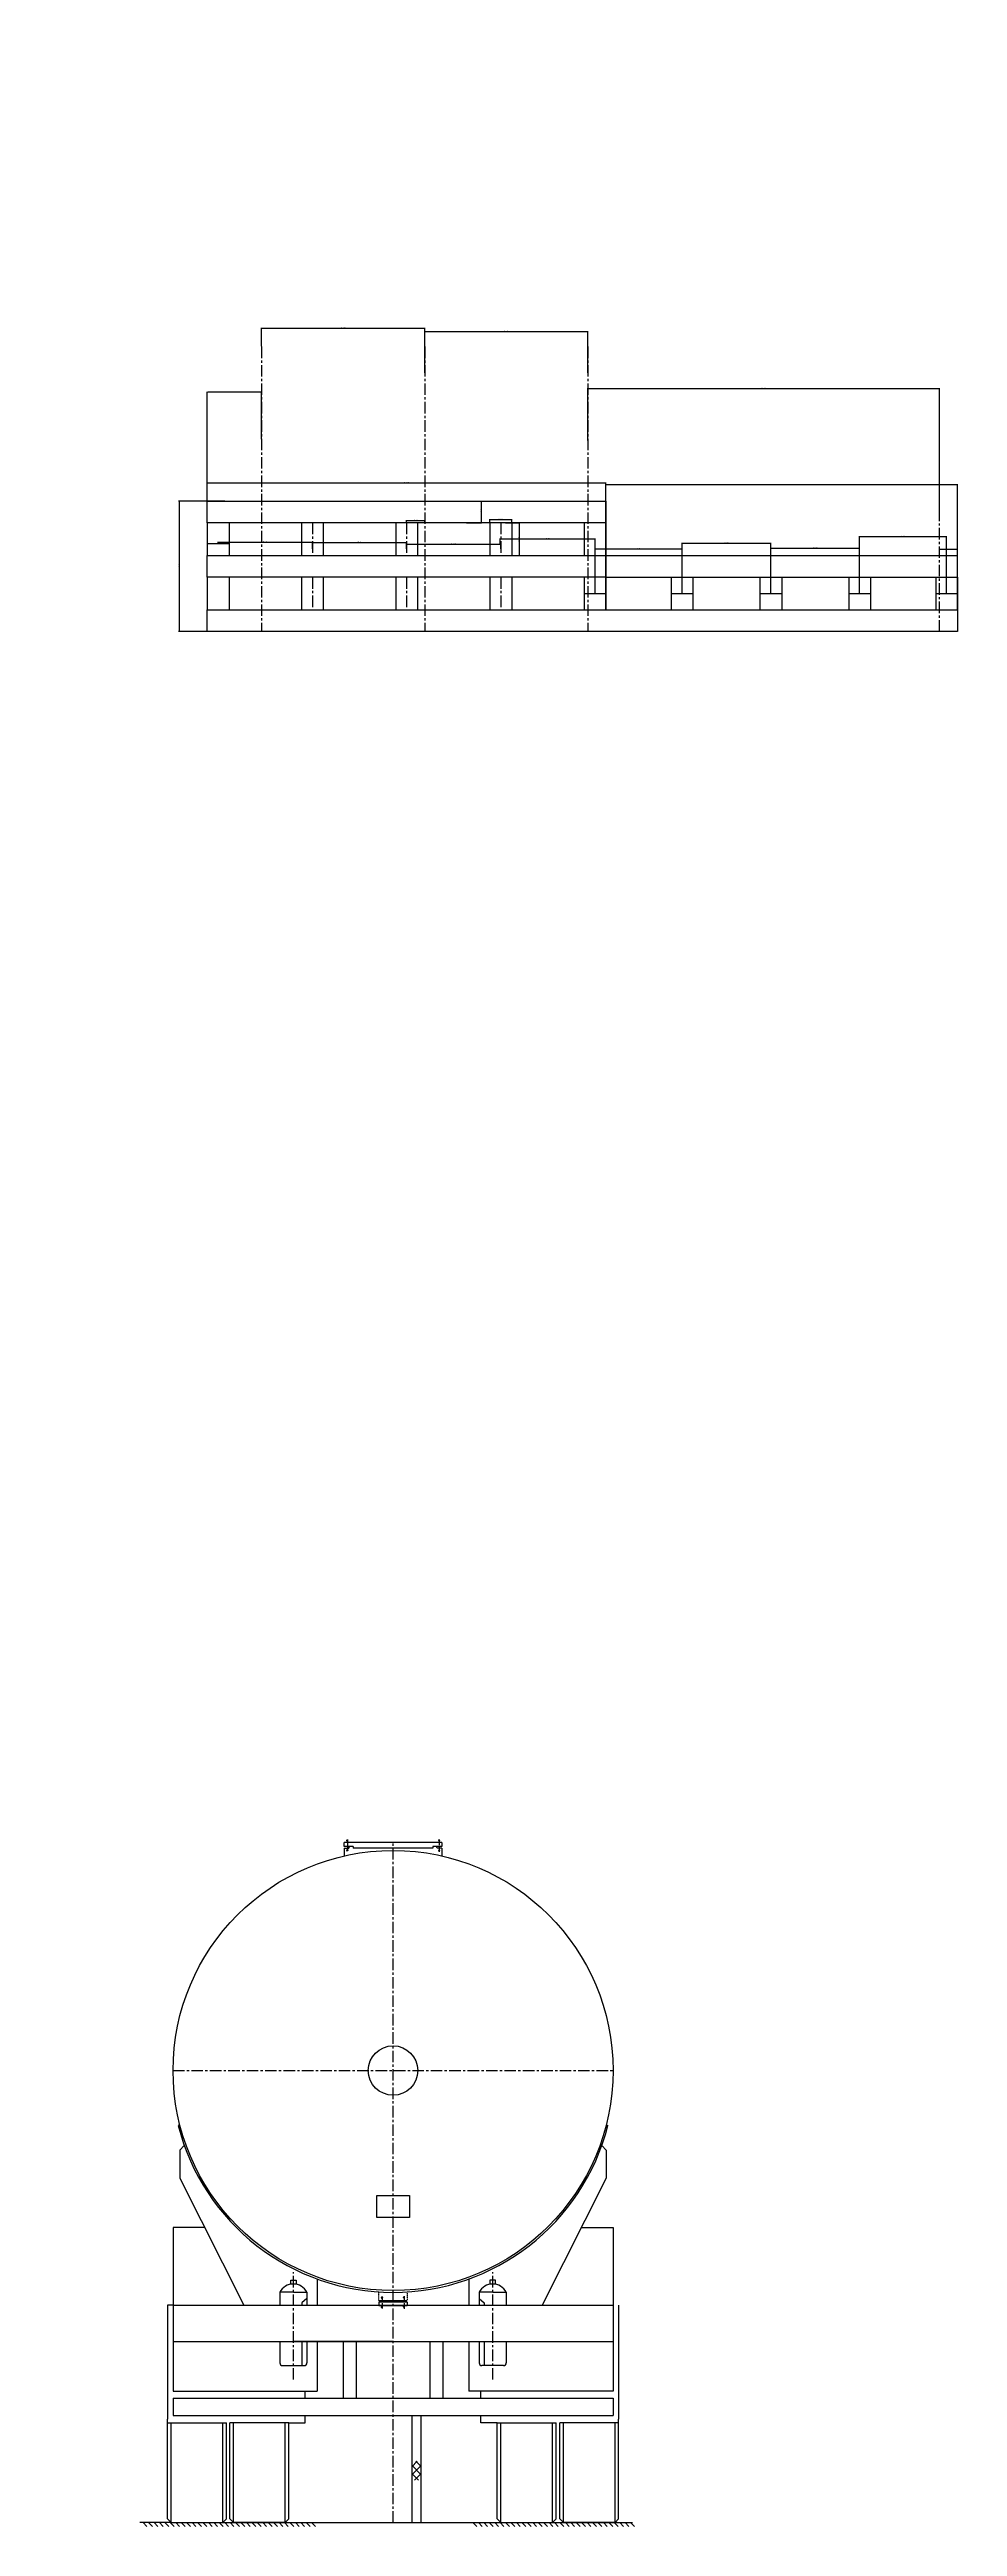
# Model space of a CAD drawing. Extents: x -95531 to 19990, y -17330 to 843.
# Drawn here: x -37026 to -32015, y -13220 to 444 of the extents above; entities that cross this region are included whole.
import ezdxf

# ---------------------------------------------------------------- set-up
doc = ezdxf.new("R2010")
doc.units = 0
doc.linetypes.add('CENTERX2', pattern=[101.6, 63.5, -12.7, 12.7, -12.7])
doc.linetypes.add('HIDDEN2', pattern=[0.1875, 0.125, -0.0625])
doc.layers.get('0').update_dxf_attribs({"linetype": 'CONTINUOUS'})
doc.layers.get('DEFPOINTS').update_dxf_attribs({"linetype": 'CONTINUOUS'})
for name, color, linetype in [('1', 5, 'CONTINUOUS'), ('5', 6, 'HIDDEN2'), ('LAYER1', 1, 'CONTINUOUS'), ('LAYER2', 2, 'CONTINUOUS'), ('LAYER3', 5, 'CONTINUOUS'), ('LAYER6', 7, 'CENTERX2')]:
    doc.layers.add(name, color=color, linetype=linetype)
doc.styles.get("Standard").update_dxf_attribs({"font": 'SimSun.ttf', "height": 4})
doc.dimstyles.new('STANDARD$0', dxfattribs={"dimtxt": 5, "dimasz": 3, "dimexe": 2, "dimexo": 2, "dimgap": 0.5, "dimtad": 1, "dimdec": 4, "dimzin": 0, "dimdsep": 46, "dimtxsty": 'Standard', "dimcen": 2, "dimadec": 0, "dimazin": 0, "dimtfac": 1, "dimtdec": 4, "dimtofl": 0, "dimtmove": 0, "dimatfit": 3, "dimfxl": 1, "dimtolj": 1, "dimtzin": 0, "dimarcsym": 0})

# ---------------------------------------------------------------- blocks, each defined once
blk = doc.blocks.new('*D532')
at = {"color": 0, "linetype": 'ByBlock'}
for p, q in [((-35855, -1193), (-35855, -1091)), ((-34955, -1193), (-34955, -1091)), ((-35852, -1093), (-34958, -1093))]:
    blk.add_line(p, q, dxfattribs=at)
for points in [[(-35852, -1093), (-35852, -1094), (-35855, -1093)], [(-34958, -1093), (-34958, -1094), (-34955, -1093)]]:
    blk.add_solid(points, dxfattribs=at)
at = {"layer": 'DEFPOINTS', "color": 0, "linetype": 'ByBlock'}
for p in [(-35855, -1195), (-34955, -1093), (-34955, -1195)]:
    blk.add_point(p, dxfattribs=at)
at = {"color": 0, "linetype": 'ByBlock', "insert": (-35405, -1091), "char_height": 4, "attachment_point": 5}
blk.add_mtext('\\A1;900.0000', dxfattribs=at)
blk = doc.blocks.new('*D533')
at = {"color": 0, "linetype": 'ByBlock'}
for p, q in [((-34955, -1340), (-34955, -1109)), ((-34952, -1111), (-34058, -1111)), ((-34055, -1340), (-34055, -1109))]:
    blk.add_line(p, q, dxfattribs=at)
for points in [[(-34952, -1110), (-34952, -1111), (-34955, -1111)], [(-34058, -1110), (-34058, -1111), (-34055, -1111)]]:
    blk.add_solid(points, dxfattribs=at)
at = {"layer": 'DEFPOINTS', "color": 0, "linetype": 'ByBlock'}
for p in [(-34055, -1111), (-34955, -1342), (-34055, -1342)]:
    blk.add_point(p, dxfattribs=at)
at = {"color": 0, "linetype": 'ByBlock', "insert": (-34505, -1108), "char_height": 4, "attachment_point": 5}
blk.add_mtext('\\A1;900.0000', dxfattribs=at)
blk = doc.blocks.new('*D534')
at = {"color": 0, "linetype": 'ByBlock'}
for p, q in [((-34015, -2555), (-34015, -2308)), ((-34012, -2310), (-33538, -2310)), ((-33535, -2555), (-33535, -2308))]:
    blk.add_line(p, q, dxfattribs=at)
for points in [[(-34012, -2310), (-34012, -2311), (-34015, -2310)], [(-33538, -2310), (-33538, -2311), (-33535, -2310)]]:
    blk.add_solid(points, dxfattribs=at)
at = {"layer": 'DEFPOINTS', "color": 0, "linetype": 'ByBlock'}
for p in [(-33535, -2310), (-34015, -2557), (-33535, -2557)]:
    blk.add_point(p, dxfattribs=at)
at = {"color": 0, "linetype": 'ByBlock', "insert": (-33775, -2308), "char_height": 4, "attachment_point": 5}
blk.add_mtext('\\A1;480.0000', dxfattribs=at)
blk = doc.blocks.new('*D535')
at = {"color": 0, "linetype": 'ByBlock'}
for p, q in [((-33535, -2555), (-33535, -2277)), ((-33532, -2279), (-33048, -2279)), ((-33045, -2555), (-33045, -2277))]:
    blk.add_line(p, q, dxfattribs=at)
for points in [[(-33532, -2279), (-33532, -2280), (-33535, -2279)], [(-33048, -2279), (-33048, -2280), (-33045, -2279)]]:
    blk.add_solid(points, dxfattribs=at)
at = {"layer": 'DEFPOINTS', "color": 0, "linetype": 'ByBlock'}
for p in [(-33045, -2279), (-33535, -2557), (-33045, -2557)]:
    blk.add_point(p, dxfattribs=at)
at = {"color": 0, "linetype": 'ByBlock', "insert": (-33290, -2277), "char_height": 4, "attachment_point": 5}
blk.add_mtext('\\A1;490.0000', dxfattribs=at)
blk = doc.blocks.new('*D536')
at = {"color": 0, "linetype": 'ByBlock'}
for p, q in [((-33045, -2553), (-33045, -2304)), ((-33042, -2306), (-32558, -2306)), ((-32555, -2555), (-32555, -2304))]:
    blk.add_line(p, q, dxfattribs=at)
for points in [[(-33042, -2305), (-33042, -2306), (-33045, -2306)], [(-32558, -2305), (-32558, -2306), (-32555, -2306)]]:
    blk.add_solid(points, dxfattribs=at)
at = {"layer": 'DEFPOINTS', "color": 0, "linetype": 'ByBlock'}
for p in [(-32555, -2306), (-33045, -2555), (-32555, -2557)]:
    blk.add_point(p, dxfattribs=at)
at = {"color": 0, "linetype": 'ByBlock', "insert": (-32800, -2303), "char_height": 4, "attachment_point": 5}
blk.add_mtext('\\A1;490.0000', dxfattribs=at)
blk = doc.blocks.new('*D537')
at = {"color": 0, "linetype": 'ByBlock'}
for p, q in [((-32555, -2555), (-32555, -2240)), ((-32552, -2242), (-32078, -2242)), ((-32075, -2555), (-32075, -2240))]:
    blk.add_line(p, q, dxfattribs=at)
for points in [[(-32552, -2241), (-32552, -2242), (-32555, -2242)], [(-32078, -2241), (-32078, -2242), (-32075, -2242)]]:
    blk.add_solid(points, dxfattribs=at)
at = {"layer": 'DEFPOINTS', "color": 0, "linetype": 'ByBlock'}
for p in [(-32075, -2242), (-32555, -2557), (-32075, -2557)]:
    blk.add_point(p, dxfattribs=at)
at = {"color": 0, "linetype": 'ByBlock', "insert": (-32315, -2239), "char_height": 4, "attachment_point": 5}
blk.add_mtext('\\A1;480.0000', dxfattribs=at)
blk = doc.blocks.new('*D541')
at = {"color": 0, "linetype": 'ByBlock'}
for p, q in [((-36155, -2045), (-36155, -1945)), ((-36152, -1947), (-33958, -1947)), ((-33955, -2045), (-33955, -1945))]:
    blk.add_line(p, q, dxfattribs=at)
for points in [[(-36152, -1946), (-36152, -1947), (-36155, -1947)], [(-33958, -1946), (-33958, -1947), (-33955, -1947)]]:
    blk.add_solid(points, dxfattribs=at)
at = {"layer": 'DEFPOINTS', "color": 0, "linetype": 'ByBlock'}
for p in [(-36155, -2047), (-33955, -1947), (-33955, -2047)]:
    blk.add_point(p, dxfattribs=at)
at = {"color": 0, "linetype": 'ByBlock', "insert": (-35055, -1944), "char_height": 4, "attachment_point": 5}
blk.add_mtext('\\A1;2200.0000', dxfattribs=at)
blk = doc.blocks.new('*D542')
at = {"color": 0, "linetype": 'ByBlock'}
for p, q in [((-34725, -2047), (-34641, -2047)), ((-34725, -2167), (-34641, -2167)), ((-34643, -2050), (-34643, -2164))]:
    blk.add_line(p, q, dxfattribs=at)
for points in [[(-34644, -2050), (-34643, -2050), (-34643, -2047)], [(-34644, -2164), (-34643, -2164), (-34643, -2167)]]:
    blk.add_solid(points, dxfattribs=at)
at = {"layer": 'DEFPOINTS', "color": 0, "linetype": 'ByBlock'}
for p in [(-34727, -2047), (-34727, -2167), (-34643, -2167)]:
    blk.add_point(p, dxfattribs=at)
at = {"color": 0, "linetype": 'ByBlock', "insert": (-34646, -2107), "char_height": 4, "attachment_point": 5, "rotation": 90}
blk.add_mtext('\\A1;120.0000', dxfattribs=at)
blk = doc.blocks.new('*D543')
at = {"color": 0, "linetype": 'ByBlock'}
for p, q in [((-34595, -2165), (-34595, -2146)), ((-34592, -2148), (-34478, -2148)), ((-34475, -2165), (-34475, -2146))]:
    blk.add_line(p, q, dxfattribs=at)
for points in [[(-34592, -2148), (-34592, -2149), (-34595, -2148)], [(-34478, -2148), (-34478, -2149), (-34475, -2148)]]:
    blk.add_solid(points, dxfattribs=at)
at = {"layer": 'DEFPOINTS', "color": 0, "linetype": 'ByBlock'}
for p in [(-34595, -2167), (-34475, -2148), (-34475, -2167)]:
    blk.add_point(p, dxfattribs=at)
at = {"color": 0, "linetype": 'ByBlock', "insert": (-34535, -2146), "char_height": 4, "attachment_point": 5}
blk.add_mtext('\\A1;120.0000', dxfattribs=at)
blk = doc.blocks.new('*D544')
at = {"color": 0, "linetype": 'ByBlock'}
for p, q in [((-34509, -2167), (-34432, -2167)), ((-34434, -2170), (-34434, -2344)), ((-34509, -2347), (-34432, -2347))]:
    blk.add_line(p, q, dxfattribs=at)
for points in [[(-34434, -2170), (-34433, -2170), (-34434, -2167)], [(-34434, -2344), (-34433, -2344), (-34434, -2347)]]:
    blk.add_solid(points, dxfattribs=at)
at = {"layer": 'DEFPOINTS', "color": 0, "linetype": 'ByBlock'}
for p in [(-34511, -2167), (-34511, -2347), (-34434, -2347)]:
    blk.add_point(p, dxfattribs=at)
at = {"color": 0, "linetype": 'ByBlock', "insert": (-34436, -2257), "char_height": 4, "attachment_point": 5, "rotation": 90}
blk.add_mtext('\\A1;180.0000', dxfattribs=at)
blk = doc.blocks.new('*D545')
at = {"color": 0, "linetype": 'ByBlock'}
for p, q in [((-33955, -2645), (-33955, -1954)), ((-33952, -1956), (-32018, -1956)), ((-32015, -2645), (-32015, -1954))]:
    blk.add_line(p, q, dxfattribs=at)
for points in [[(-33952, -1956), (-33952, -1957), (-33955, -1956)], [(-32018, -1956), (-32018, -1957), (-32015, -1956)]]:
    blk.add_solid(points, dxfattribs=at)
at = {"layer": 'DEFPOINTS', "color": 0, "linetype": 'ByBlock'}
for p in [(-32015, -1956), (-33955, -2647), (-32015, -2647)]:
    blk.add_point(p, dxfattribs=at)
at = {"color": 0, "linetype": 'ByBlock', "insert": (-32985, -1954), "char_height": 4, "attachment_point": 5}
blk.add_mtext('\\A1;1940.0000', dxfattribs=at)
blk = doc.blocks.new('*D546')
at = {"color": 0, "linetype": 'ByBlock'}
for p, q in [((-36059, -2047), (-36313, -2047)), ((-36311, -2050), (-36311, -2764)), ((-36059, -2767), (-36313, -2767))]:
    blk.add_line(p, q, dxfattribs=at)
for points in [[(-36311, -2050), (-36310, -2050), (-36311, -2047)], [(-36311, -2764), (-36310, -2764), (-36311, -2767)]]:
    blk.add_solid(points, dxfattribs=at)
at = {"layer": 'DEFPOINTS', "color": 0, "linetype": 'ByBlock'}
for p in [(-36057, -2047), (-36311, -2767), (-36057, -2767)]:
    blk.add_point(p, dxfattribs=at)
at = {"color": 0, "linetype": 'ByBlock', "insert": (-36313, -2407), "char_height": 4, "attachment_point": 5, "rotation": 90}
blk.add_mtext('\\A1;720.0000', dxfattribs=at)
blk = doc.blocks.new('*D548')
at = {"color": 0, "linetype": 'ByBlock'}
for p, q in [((-34055, -1713), (-34055, -1424)), ((-34052, -1426), (-32118, -1426)), ((-32115, -2132), (-32115, -1424))]:
    blk.add_line(p, q, dxfattribs=at)
for points in [[(-34052, -1426), (-34052, -1427), (-34055, -1426)], [(-32118, -1426), (-32118, -1427), (-32115, -1426)]]:
    blk.add_solid(points, dxfattribs=at)
at = {"layer": 'DEFPOINTS', "color": 0, "linetype": 'ByBlock'}
for p in [(-32115, -1426), (-34055, -1715), (-32115, -2134)]:
    blk.add_point(p, dxfattribs=at)
at = {"color": 0, "linetype": 'ByBlock', "insert": (-33085, -1424), "char_height": 4, "attachment_point": 5}
blk.add_mtext('\\A1;1940.0000', dxfattribs=at)
blk = doc.blocks.new('*D549')
at = {"color": 0, "linetype": 'ByBlock'}
for p, q in [((-36155, -2165), (-36155, -1444)), ((-35858, -1446), (-36152, -1446)), ((-35855, -1706), (-35855, -1444))]:
    blk.add_line(p, q, dxfattribs=at)
for points in [[(-36152, -1445), (-36152, -1446), (-36155, -1446)], [(-35858, -1445), (-35858, -1446), (-35855, -1446)]]:
    blk.add_solid(points, dxfattribs=at)
at = {"layer": 'DEFPOINTS', "color": 0, "linetype": 'ByBlock'}
for p in [(-36155, -1446), (-35855, -1708), (-36155, -2167)]:
    blk.add_point(p, dxfattribs=at)
at = {"color": 0, "linetype": 'ByBlock', "insert": (-36005, -1443), "char_height": 4, "attachment_point": 5}
blk.add_mtext('\\A1;300.0000', dxfattribs=at)
blk = doc.blocks.new('*D550')
at = {"color": 0, "linetype": 'ByBlock'}
for p, q in [((-36095, -2278), (-36095, -2271)), ((-36092, -2273), (-35578, -2273)), ((-35575, -2278), (-35575, -2271))]:
    blk.add_line(p, q, dxfattribs=at)
for points in [[(-36092, -2272), (-36092, -2273), (-36095, -2273)], [(-35578, -2272), (-35578, -2273), (-35575, -2273)]]:
    blk.add_solid(points, dxfattribs=at)
at = {"layer": 'DEFPOINTS', "color": 0, "linetype": 'ByBlock'}
for p in [(-36095, -2280), (-35575, -2273), (-35575, -2280)]:
    blk.add_point(p, dxfattribs=at)
at = {"color": 0, "linetype": 'ByBlock', "insert": (-35835, -2270), "char_height": 4, "attachment_point": 5}
blk.add_mtext('\\A1;520.0000', dxfattribs=at)
blk = doc.blocks.new('*D551')
at = {"color": 0, "linetype": 'ByBlock'}
for p, q in [((-35055, -2165), (-35055, -2152)), ((-35052, -2154), (-34958, -2154)), ((-34955, -2165), (-34955, -2152))]:
    blk.add_line(p, q, dxfattribs=at)
for points in [[(-35052, -2154), (-35052, -2155), (-35055, -2154)], [(-34958, -2154), (-34958, -2155), (-34955, -2154)]]:
    blk.add_solid(points, dxfattribs=at)
at = {"layer": 'DEFPOINTS', "color": 0, "linetype": 'ByBlock'}
for p in [(-35055, -2167), (-34955, -2154), (-34955, -2167)]:
    blk.add_point(p, dxfattribs=at)
at = {"color": 0, "linetype": 'ByBlock', "insert": (-35005, -2152), "char_height": 4, "attachment_point": 5}
blk.add_mtext('\\A1;100.0000', dxfattribs=at)
blk = doc.blocks.new('*D561')
at = {"color": 0, "linetype": 'ByBlock'}
for p, q in [((-35575, -2310), (-35575, -2273)), ((-35572, -2275), (-35058, -2275)), ((-35055, -2310), (-35055, -2273))]:
    blk.add_line(p, q, dxfattribs=at)
for points in [[(-35572, -2274), (-35572, -2275), (-35575, -2275)], [(-35058, -2274), (-35058, -2275), (-35055, -2275)]]:
    blk.add_solid(points, dxfattribs=at)
at = {"layer": 'DEFPOINTS', "color": 0, "linetype": 'ByBlock'}
for p in [(-35575, -2312), (-35055, -2275), (-35055, -2312)]:
    blk.add_point(p, dxfattribs=at)
at = {"color": 0, "linetype": 'ByBlock', "insert": (-35315, -2272), "char_height": 4, "attachment_point": 5}
blk.add_mtext('\\A1;520.0000', dxfattribs=at)
blk = doc.blocks.new('*D562')
at = {"color": 0, "linetype": 'ByBlock'}
for p, q in [((-35055, -2310), (-35055, -2282)), ((-35052, -2284), (-34538, -2284)), ((-34535, -2310), (-34535, -2282))]:
    blk.add_line(p, q, dxfattribs=at)
for points in [[(-35052, -2283), (-35052, -2284), (-35055, -2284)], [(-34538, -2283), (-34538, -2284), (-34535, -2284)]]:
    blk.add_solid(points, dxfattribs=at)
at = {"layer": 'DEFPOINTS', "color": 0, "linetype": 'ByBlock'}
for p in [(-35055, -2312), (-34535, -2284), (-34535, -2312)]:
    blk.add_point(p, dxfattribs=at)
at = {"color": 0, "linetype": 'ByBlock', "insert": (-34795, -2281), "char_height": 4, "attachment_point": 5}
blk.add_mtext('\\A1;520.0000', dxfattribs=at)
blk = doc.blocks.new('*D563')
at = {"color": 0, "linetype": 'ByBlock'}
for p, q in [((-34538, -2282), (-34538, -2254)), ((-34535, -2256), (-34018, -2256)), ((-34015, -2555), (-34015, -2254))]:
    blk.add_line(p, q, dxfattribs=at)
for points in [[(-34535, -2255), (-34535, -2256), (-34538, -2256)], [(-34018, -2255), (-34018, -2256), (-34015, -2256)]]:
    blk.add_solid(points, dxfattribs=at)
at = {"layer": 'DEFPOINTS', "color": 0, "linetype": 'ByBlock'}
for p in [(-34538, -2284), (-34015, -2256), (-34015, -2557)]:
    blk.add_point(p, dxfattribs=at)
at = {"color": 0, "linetype": 'ByBlock', "insert": (-34276, -2253), "char_height": 4, "attachment_point": 5}
blk.add_mtext('\\A1;523.0000', dxfattribs=at)
blk = doc.blocks.new('*D564')
at = {"color": 0, "linetype": 'ByBlock'}
for p, q in [((-32115, -2345), (-32115, -2311)), ((-32112, -2313), (-32018, -2313)), ((-32015, -2345), (-32015, -2311))]:
    blk.add_line(p, q, dxfattribs=at)
for points in [[(-32112, -2313), (-32112, -2314), (-32115, -2313)], [(-32018, -2313), (-32018, -2314), (-32015, -2313)]]:
    blk.add_solid(points, dxfattribs=at)
at = {"layer": 'DEFPOINTS', "color": 0, "linetype": 'ByBlock'}
for p in [(-32015, -2313), (-32115, -2347), (-32015, -2347)]:
    blk.add_point(p, dxfattribs=at)
at = {"color": 0, "linetype": 'ByBlock', "insert": (-32065, -2311), "char_height": 4, "attachment_point": 5}
blk.add_mtext('\\A1;100.0000', dxfattribs=at)

msp = doc.modelspace()

# ---------------------------------------------------------------- hatches: boundary and pattern name
at = {"layer": 'LAYER1'}
h = msp.add_hatch(dxfattribs=at)
h.set_pattern_fill('ANSI37', color=256, scale=10, style=0)
h.paths.add_polyline_path([(-34977.14501, -12860.56435), (-35027.14501, -12860.56435), (-35027.14501, -12964.7337), (-34977.14501, -12964.7337)])
at = {"layer": 'LAYER2'}
h = msp.add_hatch(dxfattribs=at)
h.set_pattern_fill('ANSI31', color=256, scale=10, style=0)
h.set_pattern_definition([(45, (-42504.597, -8911.684), (-22.45064, 22.45064), [])])
h.paths.add_polyline_path([(-35382.02109, -9468.82692), (-35382.02109, -9446.82692), (-35399.88877, -9446.82692), (-35399.88877, -9468.82692)])

# ---------------------------------------------------------------- linework, layer by layer
at = {"layer": '1', "color": 1}
for p, q in [((-34859.88877, -9446.82692), (-35399.88877, -9446.82692)), ((-35399.88877, -9468.82692), (-35399.88877, -9446.82692)), ((-35399.88877, -9478.82692), (-35399.88877, -9521.23239)), ((-35399.88877, -9478.82692), (-35374.25613, -9478.82692)), ((-35374.25613, -9478.82692), (-35369.88877, -9468.82692)), ((-35329.88877, -9478.82692), (-35349.88877, -9478.82692)), ((-34909.88877, -9478.82692), (-35329.88877, -9478.82692)), ((-34859.88877, -9468.82692), (-34909.88877, -9468.82692)), ((-34909.88877, -9468.82692), (-34909.88877, -9478.82692)), ((-34885.52142, -9478.82692), (-34889.88877, -9468.82692)), ((-34859.88877, -9478.82692), (-34885.52142, -9478.82692)), ((-34859.88877, -9446.82692), (-34859.88877, -9468.82692)), ((-34859.88877, -9478.82692), (-34859.88877, -9521.23239)), ((-35051.56196, -11975.31593), (-35208.21559, -11975.31593)), ((-35051.30465, -11982.81593), (-35208.21559, -11982.81593)), ((-35208.16491, -11982.81593), (-35208.16491, -12002.81593)), ((-35051.30465, -12002.81593), (-35208.16491, -12002.81593)), ((-35051.30465, -11982.81593), (-35051.30465, -12002.81593))]:
    msp.add_line(p, q, dxfattribs=at)
at = {"layer": '1', "color": 2}
for p, q in [((-35378.16379, -9438.47883), (-35386.18923, -9433.37518)), ((-35378.16379, -9492.51656), (-35386.18923, -9487.41291)), ((-35385.97165, -9438.32563), (-35377.75218, -9433.54072)), ((-35385.97165, -9492.36336), (-35377.75218, -9487.57845)), ((-34871.21921, -9437.35304), (-34879.24465, -9432.2494)), ((-34871.21921, -9494.76813), (-34879.24465, -9489.66448)), ((-34879.02707, -9437.19985), (-34870.8076, -9432.41494)), ((-34879.02707, -9494.61493), (-34870.8076, -9489.83003)), ((-35187.00697, -11960.8756), (-35195.03241, -11955.77195)), ((-35187.00388, -12012.64113), (-35195.02932, -12007.53748)), ((-35194.81482, -11960.7224), (-35186.59536, -11955.93749)), ((-35194.81174, -12012.48794), (-35186.59227, -12007.70303)), ((-35065.16669, -11959.41742), (-35073.19213, -11954.31377)), ((-35065.1636, -12011.18296), (-35073.18904, -12006.07931)), ((-35072.97454, -11959.26422), (-35064.75507, -11954.47931)), ((-35072.97145, -12011.02976), (-35064.75199, -12006.24485))]:
    msp.add_line(p, q, dxfattribs=at)
at = {"layer": '5', "color": 1}
for p, q in [((-35208.21559, -11975.31593), (-35208.21559, -11926.29747)), ((-35051.56196, -11926.29747), (-35051.56196, -11975.31593))]:
    msp.add_line(p, q, dxfattribs=at)
at = {"layer": 'LAYER1'}
for p, q in [((-36154.97407, -2046.67315), (-33954.97407, -2046.67315)), ((-36154.97407, -2166.67315), (-36154.97407, -2046.67315)), ((-33954.97407, -2046.67315), (-33954.97407, -2166.67315)), ((-33954.97407, -2166.67315), (-36154.97407, -2166.67315)), ((-36154.97407, -2166.67315), (-36154.97407, -2346.67315)), ((-36034.97407, -2166.67315), (-36034.97407, -2346.67315)), ((-35634.97407, -2166.67315), (-35634.97407, -2346.67315)), ((-35514.97407, -2166.67315), (-35514.97407, -2346.67315)), ((-35114.97407, -2166.67315), (-35114.97407, -2346.67315)), ((-35114.97407, -2166.67315), (-35114.97407, -2346.67315)), ((-34994.97407, -2166.67315), (-34994.97407, -2346.67315)), ((-34994.97407, -2166.67315), (-34994.97407, -2346.67315)), ((-34594.97407, -2166.67315), (-34594.97407, -2346.67315)), ((-34474.97407, -2166.67315), (-34474.97407, -2346.67315)), ((-34074.97407, -2166.67315), (-34074.97407, -2346.67315)), ((-33954.97407, -2166.67315), (-33954.97407, -2346.67315)), ((-36154.97407, -2346.67315), (-33954.97407, -2346.67315)), ((-36154.97407, -2466.67315), (-36154.97407, -2346.67315)), ((-33954.97407, -2346.67315), (-32014.97407, -2346.67315)), ((-33954.97407, -2346.67315), (-33954.97407, -2466.67315)), ((-32014.97407, -2466.67315), (-32014.97407, -2346.67315)), ((-33954.97407, -2466.67315), (-36154.97407, -2466.67315)), ((-36154.97407, -2466.67315), (-36154.97407, -2646.67315)), ((-36034.97407, -2466.67315), (-36034.97407, -2646.67315)), ((-35634.97407, -2466.67315), (-35634.97407, -2646.67315)), ((-35514.97407, -2466.67315), (-35514.97407, -2646.67315)), ((-35114.97407, -2466.67315), (-35114.97407, -2646.67315)), ((-35114.97407, -2466.67315), (-35114.97407, -2646.67315)), ((-34994.97407, -2466.67315), (-34994.97407, -2646.67315)), ((-34994.97407, -2466.67315), (-34994.97407, -2646.67315)), ((-34594.97407, -2466.67315), (-34594.97407, -2646.67315)), ((-34474.97407, -2466.67315), (-34474.97407, -2646.67315)), ((-34074.97407, -2466.67315), (-34074.97407, -2646.67315)), ((-33954.97407, -2466.67315), (-32014.97407, -2466.67315)), ((-33954.97407, -2466.67315), (-33954.97407, -2646.67315)), ((-33594.97407, -2466.67315), (-33594.97407, -2646.67315)), ((-33474.97407, -2466.67315), (-33474.97407, -2646.67315)), ((-33104.97407, -2466.67315), (-33104.97407, -2646.67315)), ((-32984.97407, -2466.67315), (-32984.97407, -2646.67315)), ((-32614.97407, -2466.67315), (-32614.97407, -2646.67315)), ((-32494.97407, -2466.67315), (-32494.97407, -2646.67315)), ((-32134.97407, -2466.67315), (-32134.97407, -2646.67315)), ((-32014.97407, -2466.67315), (-32014.97407, -2646.67315)), ((-36154.97407, -2646.67315), (-32014.97407, -2646.67315)), ((-36154.97407, -2766.67315), (-36154.97407, -2646.67315)), ((-32014.97407, -2646.67315), (-32014.97407, -2766.67315)), ((-32014.97407, -2766.67315), (-36154.97407, -2766.67315)), ((-35349.88877, -9468.82692), (-35399.88877, -9468.82692)), ((-35349.88877, -9468.82692), (-35349.88877, -9478.82692)), ((-36306.23736, -11004.82692), (-36315.92722, -11007.29809)), ((-33953.54019, -11004.82692), (-33943.85033, -11007.29809)), ((-36281.74814, -11118.82692), (-36306.49688, -11143.57565)), ((-36306.49688, -11143.57565), (-36306.49688, -11298.82692)), ((-33978.02941, -11118.82692), (-33953.28067, -11143.57565)), ((-33953.28067, -11143.57565), (-33953.28067, -11298.82692)), ((-36306.49688, -11298.82692), (-35953.63652, -11998.82692)), ((-33953.28067, -11298.82692), (-34306.14102, -11998.82692)), ((-35219.88877, -11514.82692), (-35219.88877, -11394.82692)), ((-35219.88877, -11394.82692), (-35039.88877, -11394.82692)), ((-35039.88877, -11394.82692), (-35039.88877, -11514.82692)), ((-36343.88877, -11570.32562), (-36343.88877, -11772.88652)), ((-36169.63812, -11570.32562), (-36343.88877, -11570.32562)), ((-35039.88877, -11514.82692), (-35219.88877, -11514.82692)), ((-34090.13942, -11570.32562), (-33915.88877, -11570.32562)), ((-33915.88877, -11570.32562), (-33915.88877, -11772.88652)), ((-36343.88877, -11772.88652), (-36343.88877, -12472.88652)), ((-35694.88877, -11883.89033), (-35694.88877, -11861.11927)), ((-35694.88877, -11861.11927), (-35664.88877, -11861.11927)), ((-35664.88877, -11861.11927), (-35664.88877, -11883.89033)), ((-35548.52143, -11855.01068), (-35548.52143, -11998.82692)), ((-34711.25612, -11855.01068), (-34711.25612, -11998.82692)), ((-34594.88877, -11861.11927), (-34594.88877, -11883.89033)), ((-34564.88877, -11861.11927), (-34594.88877, -11861.11927)), ((-34564.88877, -11883.89033), (-34564.88877, -11861.11927)), ((-33915.88877, -11772.88652), (-33915.88877, -12472.88652)), ((-36374.88877, -11998.82692), (-36374.88877, -12628.82692)), ((-36343.88877, -11998.82692), (-36374.88877, -11998.82692)), ((-36343.88877, -11998.82692), (-33915.88877, -11998.82692)), ((-36343.88877, -11998.82692), (-36343.88877, -12198.82692)), ((-35754.88877, -11927.42179), (-35754.88877, -11998.82692)), ((-35729.88877, -11927.42179), (-35754.88877, -11927.42179)), ((-35679.88877, -11927.42179), (-35729.88877, -11927.42179)), ((-35679.88877, -11927.42179), (-35629.88877, -11927.42179)), ((-35604.88877, -11963.12435), (-35632.77375, -11985.55223)), ((-35632.77375, -11985.55223), (-35632.77375, -11998.82692)), ((-35629.88877, -11927.42179), (-35604.88877, -11927.42179)), ((-35604.88877, -11927.42179), (-35604.88877, -11998.82692)), ((-34654.88877, -11927.42179), (-34654.88877, -11998.82692)), ((-34629.88877, -11927.42179), (-34654.88877, -11927.42179)), ((-34654.88877, -11963.12435), (-34627.0038, -11985.55223)), ((-34579.88877, -11927.42179), (-34629.88877, -11927.42179)), ((-34627.0038, -11985.55223), (-34627.0038, -11998.82692)), ((-34579.88877, -11927.42179), (-34529.88877, -11927.42179)), ((-34529.88877, -11927.42179), (-34504.88877, -11927.42179)), ((-34504.88877, -11927.42179), (-34504.88877, -11998.82692)), ((-33915.88877, -11998.82692), (-33915.88877, -12198.82692)), ((-33884.88877, -11998.82692), (-33884.88877, -12628.82692)), ((-36343.88877, -12198.82692), (-33915.88877, -12198.82692)), ((-35754.88877, -12198.82692), (-35754.88877, -12317.49358)), ((-35129.88877, -12198.82692), (-35679.88877, -12198.82692)), ((-35632.77375, -12198.82692), (-35632.77375, -12332.49358)), ((-35604.88877, -12198.82692), (-35604.88877, -12317.49358)), ((-35548.52143, -12198.82692), (-35548.52143, -12472.88652)), ((-35404.88877, -12198.82692), (-35404.88877, -12511.77781)), ((-35332.78488, -12198.82692), (-35332.78488, -12511.77781)), ((-34926.99266, -12198.82692), (-34926.99266, -12511.77781)), ((-34854.88877, -12198.82692), (-34854.88877, -12511.77781)), ((-34711.25612, -12198.82692), (-34711.25612, -12472.88652)), ((-34654.88877, -12198.82692), (-34654.88877, -12317.49358)), ((-34627.0038, -12198.82692), (-34627.0038, -12332.49358)), ((-34504.88877, -12198.82692), (-34504.88877, -12317.49358)), ((-35739.88877, -12332.49358), (-35619.88877, -12332.49358)), ((-34519.88877, -12332.49358), (-34639.88877, -12332.49358)), ((-36343.88877, -12472.88652), (-35548.52143, -12472.88652)), ((-36343.88877, -12511.77781), (-33915.88877, -12511.77781)), ((-36343.88877, -12511.77781), (-36343.88877, -12608.82692)), ((-35614.85377, -12511.77781), (-35614.85377, -12472.88652)), ((-33915.88877, -12472.88652), (-34711.25612, -12472.88652)), ((-34644.92378, -12511.77781), (-34644.92378, -12472.88652)), ((-33915.88877, -12511.77781), (-33915.88877, -12608.82692)), ((-36374.88877, -13178.82692), (-36374.88877, -12628.82692)), ((-36374.88877, -12648.82692), (-36049.88877, -12648.82692)), ((-36354.88877, -12648.82692), (-36069.88877, -12648.82692)), ((-36354.88877, -13198.82692), (-36354.88877, -12648.82692)), ((-36343.88877, -12608.82692), (-33915.88877, -12608.82692)), ((-36069.88877, -13198.82692), (-36069.88877, -12648.82692)), ((-36049.88877, -13178.82692), (-36049.88877, -12648.82692)), ((-36029.88877, -13178.82692), (-36029.88877, -12648.82692)), ((-35704.88877, -12648.82692), (-36029.88877, -12648.82692)), ((-36009.88877, -13198.82692), (-36009.88877, -12648.82692)), ((-35724.88877, -12648.82692), (-36009.88877, -12648.82692)), ((-35724.88877, -13198.82692), (-35724.88877, -12648.82692)), ((-35704.88877, -13178.82692), (-35704.88877, -12648.82692)), ((-35704.88877, -12648.82692), (-35614.85377, -12648.82692)), ((-35614.85377, -12648.82692), (-35614.85377, -12608.82692)), ((-35027.14501, -12608.82692), (-35027.14501, -13198.82692)), ((-34977.14501, -12608.82692), (-34977.14501, -13198.82692)), ((-34644.92378, -12648.82692), (-34644.92378, -12608.82692)), ((-34554.88877, -12648.82692), (-34644.92378, -12648.82692)), ((-34554.88877, -13178.82692), (-34554.88877, -12648.82692)), ((-34554.88877, -12648.82692), (-34229.88877, -12648.82692)), ((-34534.88877, -13198.82692), (-34534.88877, -12648.82692)), ((-34534.88877, -12648.82692), (-34249.88877, -12648.82692)), ((-34249.88877, -13198.82692), (-34249.88877, -12648.82692)), ((-34229.88877, -13178.82692), (-34229.88877, -12648.82692)), ((-34209.88877, -13178.82692), (-34209.88877, -12648.82692)), ((-33884.88877, -12648.82692), (-34209.88877, -12648.82692)), ((-34189.88877, -13198.82692), (-34189.88877, -12648.82692)), ((-33904.88877, -12648.82692), (-34189.88877, -12648.82692)), ((-33904.88877, -13198.82692), (-33904.88877, -12648.82692)), ((-33884.88877, -13178.82692), (-33884.88877, -12628.82692)), ((-36354.88877, -13198.82692), (-36527.91452, -13198.82692)), ((-36509.06098, -13198.82692), (-36487.84778, -13220.04012)), ((-36479.06098, -13198.82692), (-36457.84778, -13220.04012)), ((-36449.06098, -13198.82692), (-36427.84778, -13220.04012)), ((-36419.06098, -13198.82692), (-36397.84778, -13220.04012)), ((-36389.06098, -13198.82692), (-36367.84778, -13220.04012)), ((-36354.88877, -13198.82692), (-36374.88877, -13178.82692)), ((-36359.06098, -13198.82692), (-36337.84778, -13220.04012)), ((-36354.88877, -13198.82692), (-36069.88877, -13198.82692)), ((-36329.06098, -13198.82692), (-36307.84778, -13220.04012)), ((-36299.06098, -13198.82692), (-36277.84778, -13220.04012)), ((-36269.06098, -13198.82692), (-36247.84778, -13220.04012)), ((-36239.06098, -13198.82692), (-36217.84778, -13220.04012)), ((-36209.06098, -13198.82692), (-36187.84778, -13220.04012)), ((-36179.06098, -13198.82692), (-36157.84778, -13220.04012)), ((-36149.06098, -13198.82692), (-36127.84778, -13220.04012)), ((-36119.06098, -13198.82692), (-36097.84778, -13220.04012)), ((-36089.06098, -13198.82692), (-36067.84778, -13220.04012)), ((-36069.88877, -13198.82692), (-36049.88877, -13178.82692)), ((-36069.88877, -13198.82692), (-33807.55706, -13198.82692)), ((-36059.06098, -13198.82692), (-36037.84778, -13220.04012)), ((-36009.88877, -13198.82692), (-36029.88877, -13178.82692)), ((-36029.06098, -13198.82692), (-36007.84778, -13220.04012)), ((-35724.88877, -13198.82692), (-36009.88877, -13198.82692)), ((-35999.06098, -13198.82692), (-35977.84778, -13220.04012)), ((-35969.06098, -13198.82692), (-35947.84778, -13220.04012)), ((-35939.06098, -13198.82692), (-35917.84778, -13220.04012)), ((-35909.06098, -13198.82692), (-35887.84778, -13220.04012)), ((-35879.06098, -13198.82692), (-35857.84778, -13220.04012)), ((-35849.06098, -13198.82692), (-35827.84778, -13220.04012)), ((-35819.06098, -13198.82692), (-35797.84778, -13220.04012)), ((-35789.06098, -13198.82692), (-35767.84778, -13220.04012)), ((-35759.06098, -13198.82692), (-35737.84778, -13220.04012)), ((-35729.06098, -13198.82692), (-35707.84778, -13220.04012)), ((-35724.88877, -13198.82692), (-35704.88877, -13178.82692)), ((-35699.06098, -13198.82692), (-35677.84778, -13220.04012)), ((-35669.06098, -13198.82692), (-35647.84778, -13220.04012)), ((-35639.06098, -13198.82692), (-35617.84778, -13220.04012)), ((-35609.06098, -13198.82692), (-35587.84778, -13220.04012)), ((-35579.06098, -13198.82692), (-35557.84778, -13220.04012)), ((-35027.14501, -13198.82692), (-34977.14501, -13198.82692)), ((-34689.06098, -13198.82692), (-34667.84778, -13220.04012)), ((-34659.06098, -13198.82692), (-34637.84778, -13220.04012)), ((-34629.06098, -13198.82692), (-34607.84778, -13220.04012)), ((-34599.06098, -13198.82692), (-34577.84778, -13220.04012)), ((-34569.06098, -13198.82692), (-34547.84778, -13220.04012)), ((-34534.88877, -13198.82692), (-34554.88877, -13178.82692)), ((-34539.06098, -13198.82692), (-34517.84778, -13220.04012)), ((-34534.88877, -13198.82692), (-34249.88877, -13198.82692)), ((-34534.88877, -13198.82692), (-34249.88877, -13198.82692)), ((-34509.06098, -13198.82692), (-34487.84778, -13220.04012)), ((-34479.06098, -13198.82692), (-34457.84778, -13220.04012)), ((-34449.06098, -13198.82692), (-34427.84778, -13220.04012)), ((-34419.06098, -13198.82692), (-34397.84778, -13220.04012)), ((-34389.06098, -13198.82692), (-34367.84778, -13220.04012)), ((-34359.06098, -13198.82692), (-34337.84778, -13220.04012)), ((-34329.06098, -13198.82692), (-34307.84778, -13220.04012)), ((-34299.06098, -13198.82692), (-34277.84778, -13220.04012)), ((-34269.06098, -13198.82692), (-34247.84778, -13220.04012)), ((-34249.88877, -13198.82692), (-34229.88877, -13178.82692)), ((-34239.06098, -13198.82692), (-34217.84778, -13220.04012)), ((-34189.88877, -13198.82692), (-34209.88877, -13178.82692)), ((-34209.06098, -13198.82692), (-34187.84778, -13220.04012)), ((-33904.88877, -13198.82692), (-34189.88877, -13198.82692)), ((-33904.88877, -13198.82692), (-34189.88877, -13198.82692)), ((-34179.06098, -13198.82692), (-34157.84778, -13220.04012)), ((-34149.06098, -13198.82692), (-34127.84778, -13220.04012)), ((-34119.06098, -13198.82692), (-34097.84778, -13220.04012)), ((-34089.06098, -13198.82692), (-34067.84778, -13220.04012)), ((-34059.06098, -13198.82692), (-34037.84778, -13220.04012)), ((-34029.06098, -13198.82692), (-34007.84778, -13220.04012)), ((-33999.06098, -13198.82692), (-33977.84778, -13220.04012)), ((-33969.06098, -13198.82692), (-33947.84778, -13220.04012)), ((-33939.06098, -13198.82692), (-33917.84778, -13220.04012)), ((-33909.06098, -13198.82692), (-33887.84778, -13220.04012)), ((-33904.88877, -13198.82692), (-33884.88877, -13178.82692)), ((-33879.06098, -13198.82692), (-33857.84778, -13220.04012)), ((-33849.06098, -13198.82692), (-33827.84778, -13220.04012)), ((-33819.06098, -13198.82692), (-33797.84778, -13220.04012))]:
    msp.add_line(p, q, dxfattribs=at)
for radius in [1214, 136.5]:
    msp.add_circle((-35129.88877, -10704.82692), radius, dxfattribs=at)
for centre, radius, start, end in [((-35129.88877, -10704.82692), 1224, 194.306974587, 345.693025413), ((-35679.88877, -11967.68017), 85.12189, 28.225938535, 151.774061465), ((-34579.88877, -11967.68017), 85.12189, 28.225938535, 151.774061465), ((-35739.88877, -12317.49358), 15, 180, 270), ((-35619.88877, -12317.49358), 15, 270, 0), ((-34639.88877, -12317.49358), 15, 180, 270), ((-34519.88877, -12317.49358), 15, 270, 0)]:
    msp.add_arc(centre, radius, start, end, dxfattribs=at)
at = {"layer": 'LAYER2'}
for p, q in [((-36154.97407, -2280.37582), (-36034.97407, -2280.37582)), ((-34074.97407, -2556.67315), (-33954.97407, -2556.67315)), ((-33594.97407, -2556.67315), (-33474.97407, -2556.67315)), ((-33104.97407, -2556.67315), (-32984.97407, -2556.67315)), ((-32614.97407, -2556.67315), (-32494.97407, -2556.67315)), ((-32134.97407, -2556.67315), (-32014.97407, -2556.67315))]:
    msp.add_line(p, q, dxfattribs=at)
at = {"layer": 'LAYER6'}
for p, q in [((-35854.97407, -1194.95842), (-35854.97407, -2766.67315)), ((-34954.97407, -1194.95842), (-34954.97407, -2766.67315)), ((-34054.97407, -1194.95842), (-34054.97407, -2766.67315)), ((-35574.97407, -2166.67315), (-35574.97407, -2346.67315)), ((-35054.97407, -2166.67315), (-35054.97407, -2346.67315)), ((-35054.97407, -2166.67315), (-35054.97407, -2346.67315)), ((-34534.97407, -2166.67315), (-34534.97407, -2346.67315)), ((-32114.97407, -2766.67315), (-32114.97407, -2134.27184)), ((-35574.97407, -2466.67315), (-35574.97407, -2646.67315)), ((-35054.97407, -2466.67315), (-35054.97407, -2646.67315)), ((-35054.97407, -2466.67315), (-35054.97407, -2646.67315)), ((-34534.97407, -2466.67315), (-34534.97407, -2646.67315)), ((-35129.88877, -13198.82692), (-35129.88877, -9446.82692)), ((-36343.88877, -10704.82692), (-33915.88877, -10704.82692)), ((-35679.88877, -12409.50157), (-35679.88877, -11817.27056)), ((-34579.88877, -12409.50157), (-34579.88877, -11817.27056))]:
    msp.add_line(p, q, dxfattribs=at)
at = {"layer": 'LAYER6', "ltscale": 0.5}
for p, q in [((-35382.02109, -9431.28572), (-35382.02109, -9493.75028)), ((-34875.07651, -9430.68754), (-34875.07651, -9497.91339)), ((-35190.86427, -11950.54431), (-35190.86427, -12017.21714)), ((-35069.02399, -11950.2927), (-35069.02399, -12019.48152))]:
    msp.add_line(p, q, dxfattribs=at)

# ---------------------------------------------------------------- texts
at = {"layer": 'LAYER3', "insert": (-37025.72143, 443.99668), "char_height": 4, "attachment_point": 4}
msp.add_mtext('\\A1;', dxfattribs=at)

# ---------------------------------------------------------------- dimensions: what is measured, and where the dimension line sits
at = {"layer": 'LAYER2'}
for base, p1, p2, picture, middle in [((-34954.97407, -1093.24467), (-35854.97407, -1194.95842), (-34954.97407, -1194.95842), '*D532', (-35404.97407, -1090.74467)), ((-34054.97407, -1110.59825), (-34954.97407, -1341.98113), (-34054.97407, -1341.98113), '*D533', (-34504.97407, -1108.09825)), ((-36154.97407, -1445.73399), (-35854.97407, -1707.74503), (-36154.97407, -2166.67315), '*D549', (-36004.97407, -1443.23399)), ((-32114.97407, -1426.25149), (-34054.97407, -1714.68924), (-32114.97407, -2134.27184), '*D548', (-33084.97407, -1423.75149)), ((-33954.97407, -1946.61615), (-36154.97407, -2046.67315), (-33954.97407, -2046.67315), '*D541', (-35054.97407, -1944.11615)), ((-32014.97407, -1956.13068), (-33954.97407, -2646.67315), (-32014.97407, -2646.67315), '*D545', (-32984.97407, -1953.63068)), ((-34954.97407, -2154.19559), (-35054.97407, -2166.67315), (-34954.97407, -2166.67315), '*D551', (-35004.97407, -2151.69559)), ((-34474.97407, -2148.39877), (-34594.97407, -2166.67315), (-34474.97407, -2166.67315), '*D543', (-34534.97407, -2145.89877)), ((-35574.97407, -2272.86494), (-36094.97407, -2280.37582), (-35574.97407, -2280.37582), '*D550', (-35834.97407, -2270.36494)), ((-33534.97407, -2310.34594), (-34014.97407, -2556.67315), (-33534.97407, -2556.67315), '*D534', (-33774.97407, -2307.84594)), ((-33044.97407, -2279.30995), (-33534.97407, -2556.67315), (-33044.97407, -2556.67315), '*D535', (-33289.97407, -2276.80995)), ((-32554.97407, -2305.88911), (-33044.97407, -2554.67315), (-32554.97407, -2556.67315), '*D536', (-32799.97407, -2303.38911)), ((-32074.97407, -2241.8188), (-32554.97407, -2556.67315), (-32074.97407, -2556.67315), '*D537', (-32314.97407, -2239.3188))]:
    dim = msp.add_linear_dim(base=base, p1=p1, p2=p2, dimstyle='STANDARD$0', dxfattribs=at)
    dim.commit()
    dim.dimension.update_dxf_attribs({"geometry": picture, "text_midpoint": middle})
for base, p1, p2, picture, middle in [((-36310.93125, -2766.67315), (-36057.22958, -2046.67315), (-36057.22958, -2766.67315), '*D546', (-36313.43125, -2406.67315)), ((-34643.25596, -2166.67315), (-34727.04533, -2046.67315), (-34727.04533, -2166.67315), '*D542', (-34645.75596, -2106.67315)), ((-34433.98561, -2346.67315), (-34511.00829, -2166.67315), (-34511.00829, -2346.67315), '*D544', (-34436.48561, -2256.67315))]:
    dim = msp.add_linear_dim(base=base, p1=p1, p2=p2, angle=90, dimstyle='STANDARD$0', dxfattribs=at)
    dim.commit()
    dim.dimension.update_dxf_attribs({"geometry": picture, "text_midpoint": middle})
at = {"layer": 'LAYER3'}
for base, p1, p2, picture, middle in [((-35054.97407, -2274.65726), (-35574.97407, -2311.70919), (-35054.97407, -2311.70919), '*D561', (-35314.97407, -2272.15726)), ((-34534.97407, -2283.92016), (-35054.97407, -2311.70919), (-34534.97407, -2311.70919), '*D562', (-34794.97407, -2281.42016)), ((-34014.97407, -2255.94136), (-34537.97407, -2283.92016), (-34014.97407, -2556.67315), '*D563', (-34276.47407, -2253.44136)), ((-32014.97407, -2313.13852), (-32114.97407, -2346.67315), (-32014.97407, -2346.67315), '*D564', (-32064.97407, -2310.63852))]:
    dim = msp.add_linear_dim(base=base, p1=p1, p2=p2, dimstyle='STANDARD$0', dxfattribs=at)
    dim.commit()
    dim.dimension.update_dxf_attribs({"geometry": picture, "text_midpoint": middle})

doc.saveas('drawing.dxf')
